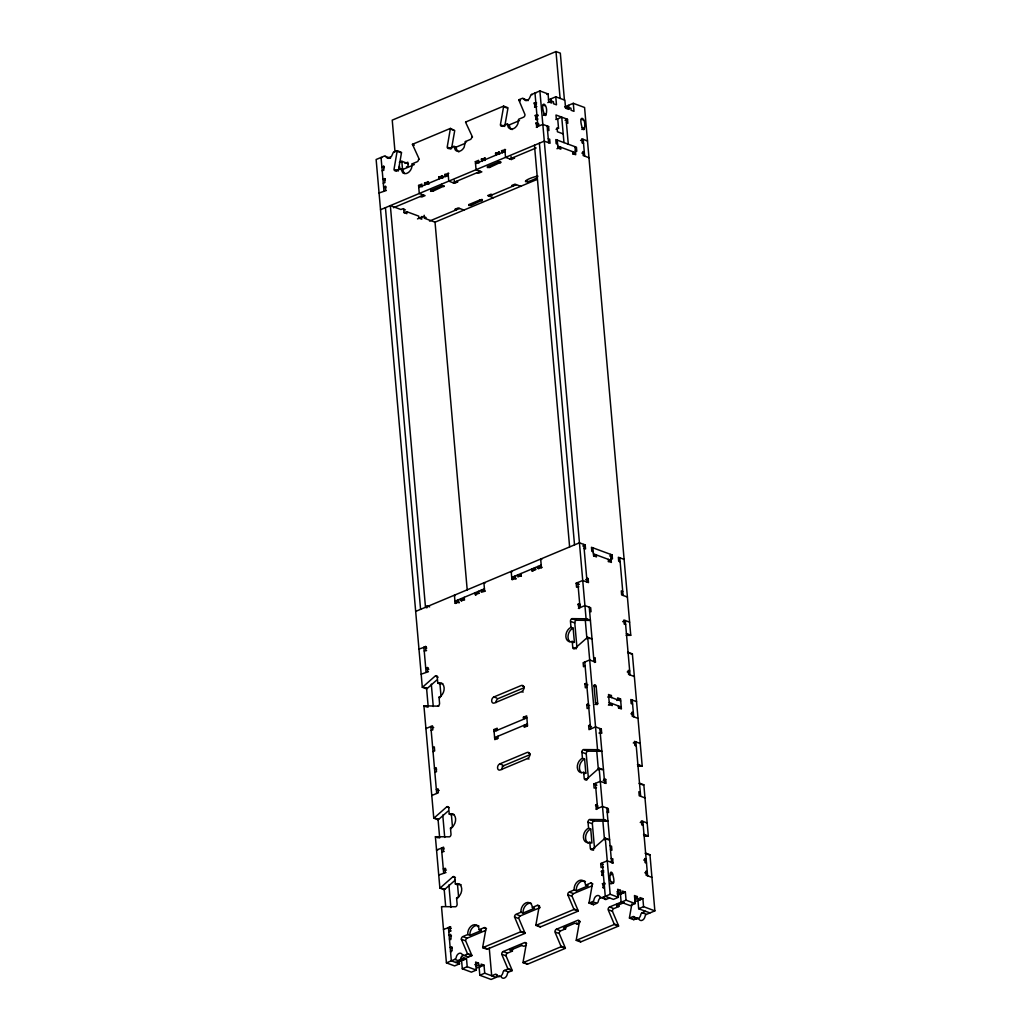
<?xml version="1.0" encoding="UTF-8"?>
<svg xmlns="http://www.w3.org/2000/svg" width="1031" height="1031" viewBox="0 0 1031 1031"><rect width="100%" height="100%" fill="white"/><g stroke="black" fill="none" stroke-linecap="round" stroke-linejoin="round"><path stroke-width="1.5" d="M396.535 170.966L395.814 170.695A2.191 1.559 -69.7 0 1 394.01 169.38L397.219 150.681L393.288 152.42L391.973 155.372A4.382 3.119 -69.7 0 1 388.996 158.246A4.382 3.119 -69.7 0 1 386.161 156.699L384.499 156.003L376.135 159.509L422.31 687.265L426.628 688.863A2.191 1.559 -69.7 0 0 427.092 688.579L436.603 680.202M450.457 148.954L449.013 148.425A2.191 1.559 -69.7 0 1 447.196 147.098L450.418 128.398L412.426 144.314L419.295 159.354M398.327 170.978L401.549 152.433L397.219 150.681M504.984 124.919L507.922 108.332A2.191 1.559 -69.7 0 0 507.935 107.727L503.618 106.116A2.191 1.559 -69.7 0 1 503.592 106.721L500.396 124.815A2.191 1.559 -69.7 0 0 502.213 126.143L502.935 126.413M540.218 907.576L520.346 915.902A2.191 1.559 -69.7 0 0 518.877 918.595L524.908 932.823A2.191 1.559 -69.7 0 1 525.024 933.377L487.032 949.28L482.714 947.682A2.191 1.559 -69.7 0 1 482.727 947.077L485.923 928.983A2.191 1.559 -69.7 0 0 484.106 927.668L479.196 929.717A7.655 5.451 -69.7 0 0 472.855 925.091A7.655 5.451 -69.7 0 0 467.739 934.524L462.829 936.573A2.191 1.559 -69.7 0 0 461.36 939.267L467.391 953.507A2.191 1.559 -69.7 0 1 467.507 954.049L471.824 955.647A2.191 1.559 -69.7 0 0 471.708 955.106L465.69 940.878A2.191 1.559 -69.7 0 1 467.146 938.184L485.601 930.452M591.987 885.9L573.545 893.619A2.191 1.559 -69.7 0 0 572.076 896.313L578.107 910.541A2.191 1.559 -69.7 0 1 578.223 911.095L540.231 927.011L535.901 925.4A2.191 1.559 -69.7 0 1 535.927 924.794L539.123 906.7A2.191 1.559 -69.7 0 0 537.306 905.386L532.396 907.435A7.655 5.451 -69.7 0 0 526.055 902.808A7.655 5.451 -69.7 0 0 520.926 912.242L516.015 914.304A2.191 1.559 -69.7 0 0 514.559 916.997L520.578 931.225A2.191 1.559 -69.7 0 1 520.707 931.766L525.024 933.377M555.632 932.23L559.24 933.558L565.259 947.798A2.191 1.559 -69.7 0 1 565.375 948.34L561.057 946.742A2.191 1.559 -69.7 0 0 560.941 946.187L554.91 931.96A2.191 1.559 -69.7 0 1 556.379 929.266L577.669 920.348A2.191 1.559 -69.7 0 1 579.474 921.675L576.277 939.769A2.191 1.559 -69.7 0 0 576.265 940.362L580.582 941.973L618.574 926.057A2.191 1.559 -69.7 0 0 618.458 925.516L612.427 911.288L608.831 909.948M601.163 897.318A4.382 3.119 -69.7 0 0 598.302 901.287A2.191 1.559 -69.7 0 1 596.885 903.285L593.431 904.728L589.101 903.117A2.191 1.559 -69.7 0 1 589.113 902.525L592.322 884.43A2.191 1.559 -69.7 0 0 590.505 883.103L585.595 885.165A7.655 5.451 -69.7 0 0 579.242 880.526A7.655 5.451 -69.7 0 0 574.125 889.959L569.215 892.021A2.191 1.559 -69.7 0 0 567.759 894.715L573.777 908.942A2.191 1.559 -69.7 0 1 573.893 909.484L578.223 911.095M631.874 903.916L629.477 917.487A2.191 1.559 -69.7 0 0 629.451 918.093L633.781 919.691L637.235 918.247A2.191 1.559 -69.7 0 1 637.725 918.131M422.31 687.265A2.191 1.559 -69.7 0 0 422.774 686.981L435.456 675.808A2.191 1.559 -69.7 0 1 437.26 677.122L437.982 677.393M449.31 807.608L446.9 806.719L434.219 817.892A2.191 1.559 -69.7 0 1 433.767 818.176L423.934 705.9A2.191 1.559 -69.7 0 1 424.411 705.797L438.806 706.196M433.767 818.176L438.085 819.774A2.191 1.559 -69.7 0 0 438.549 819.49L448.06 811.113M455.431 877.536L453.021 876.646L440.34 887.82A2.191 1.559 -69.7 0 1 439.876 888.103L435.391 836.811A2.191 1.559 -69.7 0 1 435.868 836.708L449.542 836.837A2.191 1.559 -69.7 0 0 450.998 834.143L450.483 828.125A7.655 5.451 -69.7 0 0 455.599 818.691A7.655 5.451 -69.7 0 0 449.245 814.065L448.717 808.033A2.191 1.559 -69.7 0 0 446.9 806.719M439.876 888.103L444.206 889.701A2.191 1.559 -69.7 0 0 444.67 889.431L455.238 880.113M584.1 749.821L587.696 751.161L601.369 751.303A2.191 1.559 -69.7 0 0 601.846 751.187L597.529 749.589A2.191 1.559 -69.7 0 1 597.052 749.692L583.378 749.563A2.191 1.559 -69.7 0 0 581.909 752.256L582.438 758.275A7.655 5.451 -69.7 0 0 577.321 767.708A7.655 5.451 -69.7 0 0 583.675 772.335L584.203 778.366A2.191 1.559 -69.7 0 0 586.008 779.681L598.702 768.507A2.191 1.559 -69.7 0 1 599.153 768.224L603.483 769.835M590.209 819.748L593.817 821.088L607.491 821.23A2.191 1.559 -69.7 0 0 607.968 821.114L603.638 819.516A2.191 1.559 -69.7 0 1 603.174 819.619L589.5 819.49A2.191 1.559 -69.7 0 0 588.031 822.184L588.559 828.202A7.655 5.451 -69.7 0 0 583.443 837.636A7.655 5.451 -69.7 0 0 589.784 842.263L590.312 848.294A2.191 1.559 -69.7 0 0 592.129 849.608L604.81 838.435A2.191 1.559 -69.7 0 1 605.274 838.151L609.605 839.762M547.796 102.584L551.482 101.051L551.649 103.048L548.776 101.979L548.067 93.95L539.896 90.921L531.055 94.723L529.741 97.661A4.382 3.119 -69.7 0 1 526.764 100.535A4.382 3.119 -69.7 0 1 523.928 99.002L522.756 98.19L518.812 99.749A2.139 1.521 -69.7 0 0 518.889 100.175L524.959 114.531A2.191 1.559 -69.7 0 1 523.503 117.225L518.58 119.287L517.962 123.591A7.655 5.451 -69.7 0 1 508.438 127.586L507.123 124.081L502.213 126.143M430.726 190.4L430.584 191.315L432.891 191.212L444.271 185.902L441.642 185.838L430.726 190.4L432.891 191.212M487.495 166.622L487.354 167.537L489.661 167.434L501.04 162.125L498.411 162.06L487.495 166.622L489.661 167.434M468.925 204.563L468.77 205.478L471.077 205.375L482.456 200.066L479.84 200.001L468.925 204.563L471.077 205.375M537.795 175.966C519.65 180.683 523.258 185.464 537.409 177.59M564.421 100.02L560.323 53.148L555.993 51.55L392.231 120.137L394.963 151.377M472.482 137.071L465.69 122.457A2.139 1.521 -69.7 0 1 465.625 122.032L503.618 106.116M387.849 158.039L390.311 157.008M546.842 94.465L548.067 93.95M384.228 166.403L381.87 166.829L384.267 167.718M535.244 107.327L534.174 103.036L536.532 102.623M399.358 162.305L401.819 161.274L408.315 163.684M548.389 99.891L555.773 96.811L564.885 100.187L565.581 108.216L568.468 109.286L568.287 107.276L565.839 108.307M382.217 170.85L383.854 170.154L383.506 166.146M534.522 107.056L536.88 106.631M404.938 163.401L407.799 162.202L408.147 166.223L406.51 166.906M395.814 170.695L400.724 168.646L402.837 172.912A7.655 5.451 -69.7 0 0 411.575 168.156L412.194 163.839L417.104 161.79A2.191 1.559 -69.7 0 0 418.573 159.083M449.013 148.425L453.924 146.363L456.089 147.162A7.655 5.451 -69.7 0 0 458.95 151.866M453.924 146.363L455.238 149.869A7.655 5.451 -69.7 0 0 460.277 150.99A7.681 5.464 -69.7 0 0 464.143 147.24L465.393 141.556L470.304 139.507A2.191 1.559 -69.7 0 0 471.76 136.814M399.461 166.236L399.641 168.246L402.889 169.445L413.083 165.179M456.089 147.162L465.007 143.425M507.123 124.081L509.288 124.88L519.469 120.614M385.31 178.788L382.952 179.214L385.117 180.013M536.326 119.712L535.257 115.42L538.337 115.266M543.505 115.382L546.134 114.286C548.853 104.028 539.265 98.254 543.968 113.487A1.637 0.954 67.3 0 0 545.18 115.395A1.637 0.954 67.3 0 0 546.134 114.286L543.968 113.487M564.666 106.902L573.288 103.306L584.577 107.495L630.753 635.238A2.191 1.559 -69.7 0 1 630.276 635.354L626.178 635.315M383.3 183.234L384.937 182.539L384.589 178.531M535.605 119.441L537.963 119.016M385.981 186.495L383.622 186.907L386.032 187.797M536.996 127.406L535.927 123.127L537.563 122.431M379.06 192.99L386.341 190.503M536.275 127.135L542.834 124.39L548.595 126.529L548.943 130.55L547.5 130.022M556.005 119.557L561.74 117.16L563.97 142.6M547.77 126.877L548.595 126.529M565.052 120.331L567.501 119.3L567.849 123.308L566.419 122.779M420.339 196.47L421.782 196.998L425.056 195.632L419.282 193.493L418.586 185.451L421.859 184.085L422.04 186.096M424.759 184.949L424.592 182.938L428.587 181.83M438.961 179.007L438.781 176.997L442.776 175.889M445.676 176.752L444.786 174.484L448.781 173.376M477.108 172.692L478.552 173.221L481.825 171.855L476.064 169.715L475.355 161.674L478.629 160.308L478.809 162.318M482.25 161.442L481.361 159.161L485.356 158.052M495.731 155.23L495.55 153.219L499.545 152.111M502.458 152.975L501.556 150.706L505.551 149.598M556.07 129.3L558.531 128.269L557.771 119.57L556.328 119.042L555.98 115.021L567.501 119.3M418.754 187.462L448.24 175.115M475.536 163.684L505.01 151.338M380.529 209.718L544.291 141.131L550.064 143.27L549.703 139.249L548.26 138.721M393.468 207.721L423.612 195.091M453.086 182.745L480.382 171.314M509.855 158.967L536.159 147.948M581.858 129.481L584.319 128.45C587.051 118.191 577.463 112.431 582.154 127.651A1.637 0.954 67.3 0 0 583.366 129.558A1.637 0.954 67.3 0 0 584.319 128.45L582.154 127.651M448.06 173.105L448.769 181.147L454.529 183.286L457.803 181.907L456.359 181.379M504.829 149.327L505.538 157.369L511.299 159.509L514.572 158.13L513.129 157.601M404.242 212.695L406.704 211.664L418.715 216.123L418.882 218.134L421.769 219.203L421.537 216.523M556.959 148.735L560.632 147.188L560.812 149.199L557.926 148.129L557.217 140.1M580.569 140.461L583.185 139.365L584.641 156.093M417.491 218.907L423.213 216.497L426.099 217.567L424.463 218.263L424.205 215.247M572.656 153.915L575.517 152.717L557.745 146.118M581.845 153.116L584.293 152.085L582.85 151.544L583.211 155.565L588.972 157.704M429.502 221.085L459.646 208.455M489.119 196.109L516.415 184.678M434.902 222.232L536.945 179.497M415.673 611.409L579.435 542.822L585.196 544.961L585.556 548.969L584.113 548.44M582.747 545.979L585.196 544.961M484.428 588.856L454.955 601.202L459.285 602.8M541.211 565.078L511.724 577.424L516.054 579.022M455.29 595.493L454.426 595.171L455.135 603.212L459.13 602.104M464.569 600.016L460.96 598.689L461.141 600.686L464.414 599.32L464.234 597.31M479.144 593.315L475.149 592.735L475.33 594.745L478.603 593.379L478.436 591.369L479.144 591.639M485.33 591.124L481.335 592.232L481.155 590.222L484.286 591.382M512.072 571.715L511.196 571.393L511.904 579.435L515.9 578.327M535.914 569.537L531.932 568.957L532.099 570.968L535.373 569.602L535.205 567.591L535.927 567.862M541.533 567.785L537.924 566.444L538.105 568.455L542.1 567.346M593.856 555.928L596.305 554.91L596.485 556.908L593.598 555.838L592.889 547.809M609.656 555.967L612.118 554.936L612.466 558.957L611.022 558.415M608.329 561.624L611.19 560.426L593.418 553.827M418.96 649.066L426.241 646.592M578.894 586.819L576.535 587.232L576.174 583.224L582.734 580.479L588.495 582.618L588.147 578.597L586.703 578.056M585.685 579.628L588.147 578.597M424.231 651.025L426.589 650.6M428.084 667.676L425.726 668.101L428.844 669.248M579.1 608.586L578.03 604.308L579.667 603.625M421.164 674.171L428.432 671.697M578.378 608.329L584.925 605.584L590.686 607.723L591.047 611.731L589.603 611.203M622.66 621.641L625.276 620.546L630.044 674.944M493.888 696.969L521.183 685.538A3.286 2.333 -69.7 0 1 523.903 687.522A3.286 2.333 -69.7 0 1 521.712 691.569L494.416 703A3.286 2.333 -69.7 0 1 491.697 701.016A3.286 2.333 -69.7 0 1 493.888 696.969L496.774 698.039M425.919 728.569L432.466 725.824L432.827 729.832L431.19 730.528M524.07 687.741L498.218 698.58A3.286 2.333 -69.7 0 0 496.027 702.614M594.281 658.435L595.093 658.1L595.454 662.108L594.629 662.456M585.118 666.052L583.482 666.735L583.134 662.714L589.68 659.969L595.454 662.108M432.685 747.591L434.322 746.908L434.67 750.929L433.033 751.612M586.974 687.136L585.337 687.819L584.977 683.811L586.613 683.115M627.235 671.954L629.683 670.923L628.253 670.395L628.601 674.403L634.361 676.542M497.896 736.237L498.076 738.248L494.79 739.627L493.913 729.587L497.187 728.208L497.367 730.219M523.568 719.238L523.4 717.241L526.673 715.862L527.55 725.901L524.276 727.28L524.096 725.27L526.983 726.34M494.094 731.585L526.841 717.872M527.369 723.891L494.622 737.616L497.496 738.686M588.791 707.897L587.142 708.581L586.794 704.56L588.43 703.877M607.723 697.098L611.409 695.564L611.576 697.562M595.055 704.521L597.671 703.426L596.202 686.685A1.637 0.954 67.3 0 0 594.99 684.777A1.637 0.954 67.3 0 0 594.049 685.886L595.506 702.614A1.637 0.954 67.3 0 0 596.717 704.521A1.637 0.954 67.3 0 0 597.671 703.426L595.506 702.614M434.85 772.361L436.487 771.678L436.139 767.657L434.489 768.353L436.654 769.152M616.847 700.487L620.533 698.941L621.409 708.98L618.523 707.91L618.355 705.913M608.419 705.14L612.105 703.593L612.285 705.604L609.398 704.534L608.522 694.494L611.409 695.564M618.6 708.065L621.216 706.97L609.218 702.523M600.841 733.415L601.666 733.08L601.305 729.059L595.544 726.919L588.997 729.664L588.637 725.644L590.273 724.961M499.751 763.919L527.047 752.488A3.286 2.333 -69.7 0 1 529.766 754.473A3.286 2.333 -69.7 0 1 527.576 758.52L500.28 769.951A3.286 2.333 -69.7 0 1 497.561 767.966A3.286 2.333 -69.7 0 1 499.751 763.919L502.638 764.989M431.783 795.507L438.33 792.775L437.982 788.754L436.345 789.437L439.219 790.506M502.303 766.265L530.23 754.563M630.895 713.8L633.356 712.769L631.913 712.228L632.261 716.249L638.021 718.388M600.493 729.407L601.305 729.059M598.985 733.054L601.666 733.08M633.279 742.99L635.895 741.895L640.651 796.28M443.807 847.43L436.538 849.905L437.621 850.304M596.459 787.658L594.101 788.084L593.753 784.063L600.3 781.318L606.073 783.457L605.712 779.436L604.269 778.908M603.264 780.467L605.712 779.436M444.155 851.451L441.796 851.864L442.518 852.134M445.65 868.514L443.291 868.94L446.423 870.1M596.665 809.438L595.596 805.147L597.233 804.464M438.729 875.01L446.011 872.535M595.944 809.167L602.504 806.422L608.264 808.562L608.612 812.583L607.169 812.041M640.238 822.48L642.854 821.385L647.61 875.783M443.498 929.408L450.766 926.933M603.419 867.161L601.06 867.574L600.712 863.566L607.259 860.821L613.02 862.96L612.672 858.939L611.228 858.398M611.847 859.287L612.672 858.939M451.114 930.941L448.756 931.367L449.477 931.637M612.208 863.295L613.02 862.96M602.452 875.538L601.382 871.259L603.741 870.847M601.73 875.28L603.367 874.584M643.692 860.073L646.153 859.042L644.71 858.514L645.058 862.535L646.501 863.063M610.971 874.816L612.607 874.133A1.637 0.954 67.3 0 0 611.396 872.226A1.637 0.954 67.3 0 0 610.442 873.334C607.71 883.593 617.298 889.353 612.607 874.133L610.442 873.334M467.739 934.524L469.904 935.323L481.361 930.516A7.655 5.451 -69.7 0 0 481.181 929.395M520.926 912.242L523.091 913.041L534.561 908.247L532.396 907.435M574.125 889.959L576.29 890.758L587.747 885.964A7.655 5.451 -69.7 0 0 587.58 884.843M603.535 887.923L602.465 883.644L605.184 883.361M610.713 883.606L613.342 882.51L611.177 881.698M610.906 883.786L613.355 882.755M602.813 887.665L604.45 886.969M644.8 872.793L647.262 871.762L645.818 871.234L646.166 875.255L651.94 877.381M453.021 876.646A2.191 1.559 -69.7 0 1 454.839 877.961L455.367 883.992A7.655 5.451 -69.7 0 1 461.708 888.619A7.655 5.451 -69.7 0 1 456.591 898.053L457.12 904.071A2.191 1.559 -69.7 0 1 455.663 906.765L441.99 906.636A2.191 1.559 -69.7 0 0 441.513 906.752L446.423 962.877L454.787 959.371A2.191 1.559 -69.7 0 0 456.218 957.387A4.382 3.119 -69.7 0 1 459.066 953.417A4.382 3.119 -69.7 0 1 462.391 954.809A2.191 1.559 -69.7 0 0 464.053 955.492L467.507 954.049M482.714 947.682L520.707 931.766M535.901 925.4L573.893 909.484M589.101 903.117L592.554 901.674A2.191 1.559 -69.7 0 0 593.985 899.689A4.382 3.119 -69.7 0 1 596.833 895.72A4.382 3.119 -69.7 0 1 600.158 897.099A2.191 1.559 -69.7 0 0 601.82 897.795L610.184 894.289L618.355 897.318L617.646 889.289L620.533 890.359L620.714 892.369L622.647 893.078L622.479 891.08L625.353 892.15L626.062 900.179L635.173 903.556L634.465 895.527L637.351 896.596L637.519 898.594L640.161 899.573L639.993 897.576L642.867 898.645L643.576 906.674L654.865 910.863L649.955 854.725L645.625 853.127A2.191 1.559 -69.7 0 0 645.174 853.397M616.847 891.892L620.533 890.359M459.401 959.925L461.862 958.894L463.795 959.616L463.628 957.606L466.502 958.675L467.211 966.704L476.322 970.094L475.613 962.052L478.5 963.122L478.668 965.132L481.309 966.111L481.142 964.101L484.016 965.171L484.725 973.2L496.014 977.388M617.028 893.903L620.714 892.369M455.663 962.426L459.117 960.982A2.191 1.559 -69.7 0 0 460.535 958.998A4.382 3.119 -69.7 0 1 463.396 955.028M464.775 955.763L468.37 957.103L471.824 955.647M602.542 898.065L606.138 899.393L609.592 897.949M458.885 961.678L463.795 959.616M617.737 895.14L622.647 893.078M466.502 958.675L461.592 960.737L462.3 968.766L471.399 972.143L476.322 970.094M625.353 892.15L620.443 894.199L621.152 902.241L630.25 905.618L635.173 903.556M459.156 959.835L459.504 963.856L454.594 965.905L446.423 962.877M618.355 897.318L613.445 899.38L605.274 896.351L602.349 862.87M502.432 954.513L506.041 955.84L512.072 970.068A2.191 1.559 -69.7 0 1 512.188 970.622L507.858 969.011A2.191 1.559 -69.7 0 0 507.742 968.47L501.71 954.242A2.191 1.559 -69.7 0 1 503.18 951.549L524.47 942.63A2.191 1.559 -69.7 0 1 526.274 943.945L523.078 962.039A2.191 1.559 -69.7 0 0 523.065 962.645L527.382 964.256L565.375 948.34M618.574 926.057L614.257 924.459A2.191 1.559 -69.7 0 0 614.128 923.905L608.11 909.677A2.191 1.559 -69.7 0 1 609.566 906.984L622.337 901.635M462.3 968.766L467.211 966.704M621.152 902.241L626.062 900.179M474.814 964.668L478.5 963.122M634.89 897.614L637.351 896.596M510.242 948.971A7.655 5.451 -69.7 0 0 510.255 950.286L521.712 945.491L523.877 946.29L526.338 945.259M616.628 904.406A7.655 5.451 -69.7 0 0 616.641 905.733L624.283 902.525M476.219 966.163L478.668 965.132M512.587 948.34A7.655 5.451 -69.7 0 0 512.42 951.085L507.497 953.147A2.191 1.559 -69.7 0 0 506.041 955.84M565.787 926.057A7.655 5.451 -69.7 0 0 565.607 928.815L560.696 930.864A2.191 1.559 -69.7 0 0 559.24 933.558M565.607 928.815L563.454 928.003L574.911 923.209L577.076 924.008L579.525 922.977M618.987 903.775A7.655 5.451 -69.7 0 0 618.806 906.533L613.896 908.582A2.191 1.559 -69.7 0 0 612.427 911.288M635.07 899.625L637.519 898.594M476.399 968.173L481.309 966.111M635.251 901.635L640.161 899.573M484.016 965.171L479.106 967.233L479.815 975.262L491.104 979.45L499.468 975.945M642.867 898.645L637.957 900.694L638.666 908.736L649.955 912.912M479.815 975.262L484.725 973.2M638.666 908.736L643.576 906.674M489.248 947.889L491.684 975.79L495.138 974.347A2.191 1.559 -69.7 0 1 496.8 975.03A4.382 3.119 -69.7 0 0 500.125 976.421A4.382 3.119 -69.7 0 0 502.986 972.452A2.191 1.559 -69.7 0 1 504.404 970.467L507.858 969.011M523.065 962.645L561.057 946.742M576.265 940.362L614.257 924.459M629.451 918.093L632.905 916.636A2.191 1.559 -69.7 0 1 634.568 917.332A4.382 3.119 -69.7 0 0 637.893 918.724A4.382 3.119 -69.7 0 0 640.741 914.742A2.191 1.559 -69.7 0 1 642.171 912.757L645.625 911.314M512.188 970.622L508.734 972.065A2.191 1.559 -69.7 0 0 507.304 974.05A4.382 3.119 -69.7 0 1 504.455 978.019A4.382 3.119 -69.7 0 1 501.13 976.641M654.865 910.863L646.501 914.368A2.191 1.559 -69.7 0 0 645.071 916.353A4.382 3.119 -69.7 0 1 640.264 920.374M526.596 99.904L528.259 100.6M570.994 627.364L573.146 628.163L574.383 642.223L572.218 641.424A7.655 5.451 -69.7 0 1 565.877 636.797A7.655 5.451 -69.7 0 1 570.994 627.364L570.465 621.345A2.191 1.559 -69.7 0 1 571.921 618.639L585.595 618.78A2.191 1.559 -69.7 0 0 586.072 618.664L590.402 620.275A2.191 1.559 -69.7 0 1 589.925 620.391L576.252 620.25A2.191 1.559 -69.7 0 0 574.783 622.943L576.935 647.52M637.622 766.226L641.733 766.265A2.191 1.559 -69.7 0 0 642.21 766.149L632.377 653.886L628.059 652.275A2.191 1.559 -69.7 0 0 627.595 652.559L631.204 653.899M644.427 836.154L647.842 836.193A2.191 1.559 -69.7 0 0 648.319 836.077L643.834 784.797L639.516 783.199A2.191 1.559 -69.7 0 0 639.052 783.47M535.708 93.241L534.986 92.983L537.911 126.452M551.482 101.051L553.415 101.76L553.595 103.77L556.482 104.84L555.773 96.811M568.287 107.276L570.929 108.255L571.11 110.265L573.996 111.335L573.288 103.306M531.532 94.427L532.254 94.697M543.234 105.11L545.399 105.909M581.432 119.274L583.585 120.086M522.988 98.576L525.398 99.466M534.174 103.036L536.571 103.925M518.812 99.749L520.255 100.291M519.65 100.561L520.371 100.832M535.257 115.42L537.654 116.31M503.592 106.721L507.2 108.062M558.531 128.269L557.088 127.741L557.436 131.762L563.21 133.901M587.502 140.963L581.742 138.824L582.09 142.845L583.533 143.373M535.927 123.127L539.045 124.274M557.578 144.121L556.134 143.58L555.786 139.572L576.445 147.227L576.793 151.248L575.35 150.706M501.118 125.086L504.726 126.426M465.625 122.032L466.334 122.302M450.418 128.398L454.723 130.602L451.526 148.696L447.918 147.369M450.392 129.004L454.001 130.344M501.556 150.706L505.164 152.034M499.726 154.122L498.824 151.841M465.393 141.556L466.476 141.969M495.55 153.219L498.669 154.379M498.411 162.06L500.576 162.859M536.61 176.224L537.692 176.623M481.361 159.161L484.957 160.501M475.355 161.674L478.964 163.014M525.694 180.786L527.859 181.598M412.426 144.314L413.869 144.843M413.263 145.126L413.985 145.397M520.732 186.276L514.972 184.149L511.698 185.516L513.142 186.044M397.206 151.286L400.801 152.627M393.765 152.124L394.486 152.395M444.786 174.484L448.395 175.811M412.194 163.839L414.359 164.638M492.393 194.743L490.949 194.202L487.676 195.581L493.437 197.707M385.22 156.274L390.491 158.297M442.956 177.899L442.054 175.631M438.781 176.997L442.389 178.337M381.766 157.717L381.045 157.459L383.983 190.928M443.807 186.637L441.642 185.838L441.513 184.33M479.84 200.001L482.005 200.8L481.864 199.292M394.718 169.651L397.605 170.721M429.115 183.982L428.033 183.582L427.865 181.572M424.592 182.938L427.71 184.098M418.586 185.451L422.182 186.791M463.963 210.053L458.202 207.927L454.929 209.293L456.359 209.821M405.441 209.912L402.567 208.842L400.917 209.525L390.349 205.607L425.494 607.298L426.937 607.826L426.757 605.816L429.643 606.885M424.463 218.263L435.03 222.181L467.236 590.248M612.118 554.936L591.459 547.281L591.807 551.289L593.25 551.83M624.116 559.382L618.355 557.243L618.703 561.264L620.147 561.805M541.765 559.446L540.682 559.047L541.378 567.089M622.737 591.42L621.293 590.892L621.641 594.913L627.415 597.039M538.105 568.455L538.826 568.725M576.174 583.224L579.306 584.371M532.099 570.968L532.821 571.238M521.338 576.239L517.73 574.911L517.91 576.909L521.183 575.543L521.003 573.532M515.719 576.316L514.997 576.045L515.178 578.056M629.606 622.144L623.845 620.018L624.193 624.026L625.637 624.567M511.904 579.435L512.626 579.693M578.03 604.308L580.427 605.197M626.423 633.64L630.753 635.238M586.317 619.051L589.925 620.391M626.668 634.013L630.276 635.354M484.982 583.224L483.913 582.824L484.609 590.866M571.921 618.639L575.53 619.979M571.187 621.603L574.783 622.943M475.33 594.745L476.051 595.016M572.218 641.424L572.746 647.442A2.191 1.559 -69.7 0 0 574.563 648.77L587.245 637.596A2.191 1.559 -69.7 0 1 587.709 637.313L592.026 638.924M587.966 637.867L590.119 638.666M461.141 600.686L461.862 600.957M458.95 600.094L458.228 599.823L458.408 601.833M455.135 603.212L455.857 603.47M572.746 647.442L576.355 648.783M593.663 657.559L595.093 658.1M594.049 685.886L596.202 686.685M636.565 701.647L630.792 699.508L631.152 703.529L632.583 704.057M584.977 683.811L587.863 684.88M620.533 698.941L617.646 697.871L617.827 699.881M608.69 696.492L620.701 700.951M586.794 704.56L589.68 705.629M426.757 648.074L423.883 647.004L426.074 672.109M522.627 686.079L524.07 686.607M521.712 691.569L523.155 692.097M640.225 743.493L634.452 741.353L634.812 745.374L636.243 745.903M588.637 725.644L591.523 726.713M436.177 676.065L437.608 676.607M437.26 677.122L437.788 683.153L439.953 683.953A7.655 5.451 -69.7 0 1 442.763 683.656M523.4 717.241L526.274 718.311M637.88 764.551L642.21 766.149M597.052 749.692L600.648 751.032M637.403 764.667L641.011 765.994M422.774 686.981L426.37 688.321M437.788 683.153A7.655 5.451 -69.7 0 1 444.142 687.78A7.655 5.451 -69.7 0 1 439.026 697.214L440.108 697.613M581.909 752.256L585.518 753.584M582.438 758.275L584.603 759.074L585.827 773.134A7.655 5.451 -69.7 0 1 583.933 773.534M493.913 729.587L496.8 730.644M599.411 768.778L601.82 769.667M639.774 783.74L643.37 785.081A2.191 1.559 -69.7 0 1 643.834 784.797M425.133 706.055L427.543 706.944M423.934 705.9L426.099 706.712M640.303 792.272L638.859 791.731L639.22 795.752L644.981 797.891M583.675 772.335L585.827 773.134M528.491 753.03L529.921 753.558M584.925 778.624L587.322 779.526M586.008 779.681L586.729 779.952M527.576 758.52L529.019 759.048M593.753 784.063L596.872 785.222M433.716 727.577L430.829 726.507L436.693 793.458M647.172 822.996L641.411 820.856L641.759 824.864L643.202 825.406M595.596 805.147L597.993 806.036M644.001 834.479L648.319 836.077M603.174 819.619L606.769 820.96M643.524 834.595L647.12 835.922M588.031 822.184L591.639 823.511M588.559 828.202L590.724 829.014L591.949 843.062L589.784 842.263M606.975 839.234L608.419 839.775M645.883 853.668L649.491 855.008A2.191 1.559 -69.7 0 1 649.955 854.725M610.12 845.678L611.563 846.219L611.911 850.24L610.468 849.699M591.034 848.552L593.444 849.454M592.129 849.608L593.572 850.15M600.712 863.566L603.109 864.455M449.245 814.065L451.41 814.864A7.655 5.451 -69.7 0 1 454.207 814.567M601.382 871.259L603.779 872.149M434.94 818.163L438.549 819.49M602.465 883.644L604.862 884.534M450.483 828.125L451.552 828.524M590.505 883.103L592.902 883.992M585.595 885.165L587.747 885.964M642.171 912.757L645.78 914.097M435.868 836.708L438.755 837.778M435.391 836.811L437.556 837.623M616.641 905.733L618.806 906.533M569.937 892.292L573.545 893.619M609.566 906.984L613.174 908.324M592.554 901.674L596.163 903.014M633.627 916.907L636.037 917.796M636.514 917.977L637.235 918.247M589.113 902.525L591.523 903.414M592 903.581L592.722 903.852M630.92 918.015L632.351 918.557M444.335 848.913L441.448 847.843L443.652 872.961M567.759 894.715L571.354 896.055M574.499 909.213L578.107 910.541M614.128 923.905L617.737 925.245M537.306 905.386L539.716 906.275M578.378 920.619L579.822 921.147M579.474 921.675L580.195 921.933M455.367 883.992L457.532 884.791A7.655 5.451 -69.7 0 1 461.179 884.804M516.737 914.561L520.346 915.902M556.379 929.266L559.975 930.606M441.062 888.091L444.67 889.431M514.559 916.997L518.155 918.325M535.927 924.794L538.801 925.864M576.999 940.027L580.608 941.367A2.191 1.559 -69.7 0 0 580.582 941.973M456.591 898.053L457.674 898.452M521.299 931.496L524.908 932.823M560.941 946.187L564.537 947.528M484.106 927.668L486.516 928.557M525.191 942.901L526.635 943.429M479.196 929.717L481.361 930.516M451.294 928.416L448.408 927.346L451.333 960.828L459.504 963.856M510.255 950.286L512.42 951.085M463.538 936.844L467.146 938.184M503.18 951.549L506.775 952.876M482.727 947.077L486.336 948.417M523.8 962.31L525.243 962.851M526.686 963.379L527.408 963.65A2.191 1.559 -69.7 0 0 527.382 964.256M461.36 939.267L464.968 940.607M451.488 935.942L449.078 935.053L450.715 934.357L451.062 938.378L449.426 939.061L450.869 939.602M468.113 953.765L471.708 955.106M507.742 968.47L511.35 969.81M452.325 948.236L450.16 947.437L451.797 946.742L452.158 950.762L450.508 951.445L451.23 951.716M504.404 970.467L508.012 971.795M454.787 959.371L458.395 960.712M495.859 974.604L497.303 975.146M619.786 557.784L623.085 595.441M632.235 700.049L633.704 716.777M574.989 146.686L575.71 154.727L572.824 153.658L572.643 151.647M610.661 554.394L611.37 562.436L608.496 561.367L608.316 559.356M566.058 118.758L568.287 144.198M555.993 51.55L560.104 98.409M550.838 98.86L551.095 101.541M547.152 126.001L548.621 142.742M583.765 544.42L587.051 582.077M589.255 607.182L594.011 661.58M599.862 728.53L604.63 782.916M606.821 808.02L611.576 862.419M539.896 90.921L586.072 618.664M587.709 637.313L597.529 749.589M599.153 768.224L603.638 819.516M605.274 838.151L610.184 894.289M585.247 619.657L586.923 638.833M596.704 750.581L598.38 769.77M602.826 820.508L604.501 839.737M539.381 143.193L574.525 544.871M577.824 582.528L580.015 607.633M584.77 662.031L590.634 728.981M595.39 783.38L597.58 808.484M534.47 145.242L569.615 546.933M588.392 778.431L586.239 753.854A2.191 1.559 -69.7 0 1 587.696 751.161M594.526 848.59L592.361 823.782A2.191 1.559 -69.7 0 1 593.817 821.088M511.041 156.493L511.299 159.509M533.955 568.261L534.084 569.769M484.634 157.795L484.815 159.805M454.271 180.27L454.529 183.286M406.704 211.664L406.871 213.675L403.997 212.605L403.637 208.597M401.819 161.274L402.515 169.316M439.953 683.953L441.049 696.453M451.41 814.864L452.506 827.365M457.532 884.791L458.615 897.292M439.026 697.214L439.554 703.232A2.191 1.559 -69.7 0 1 438.085 705.926M461.682 956.884L461.862 958.894M431.306 684.133L433.265 706.506M442.763 815.057L444.722 837.443M448.885 884.985L450.843 907.409M385.259 186.224L385.62 190.245M425.519 646.321L425.867 650.342M427.362 667.405L427.71 671.426M443.085 847.16L443.446 851.181M444.928 868.257L445.289 872.265M450.044 926.663L450.392 930.684M385.439 207.669L420.584 609.347M426.538 687.78L428.213 706.97M437.995 818.717L439.67 837.907M444.116 888.645L445.65 906.262M633.781 919.691A2.191 1.559 -69.7 0 1 633.794 919.085M639.452 919.807A4.382 3.119 -69.7 0 1 638.898 918.943M576.87 922.771A7.655 5.451 -69.7 0 1 577.076 924.008M521.634 944.86A7.655 5.451 -69.7 0 1 521.712 945.491M631.926 654.17A2.191 1.559 -69.7 0 1 632.377 653.886M574.383 642.223A7.655 5.451 -69.7 0 1 572.489 642.622M569.963 641.72A7.655 5.451 -69.7 0 1 568.274 634.568A7.655 5.451 -69.7 0 1 573.146 628.163M540.231 927.011A2.191 1.559 -69.7 0 1 540.244 926.405M593.431 904.728A2.191 1.559 -69.7 0 1 593.444 904.123M603.109 897.266A4.382 3.119 -69.7 0 1 603.934 897.833M606.138 899.393A2.191 1.559 -69.7 0 1 604.475 898.71M468.37 957.103A2.191 1.559 -69.7 0 1 466.721 956.407M487.032 949.28A2.191 1.559 -69.7 0 1 487.044 948.688M576.29 890.758A7.655 5.451 -69.7 0 1 579.151 882.884A7.655 5.451 -69.7 0 1 585.453 881.569M523.091 913.041A7.655 5.451 -69.7 0 1 525.552 905.605A7.655 5.451 -69.7 0 1 531.442 903.44M469.904 935.323A7.655 5.451 -69.7 0 1 472.765 927.449A7.655 5.451 -69.7 0 1 479.054 926.122M588.301 843.062A7.655 5.451 -69.7 0 1 585.711 836.025A7.655 5.451 -69.7 0 1 590.724 829.014M581.42 772.631A7.655 5.451 -69.7 0 1 579.718 765.479A7.655 5.451 -69.7 0 1 584.603 759.074M501.878 769.564A3.286 2.333 -69.7 0 1 504.069 765.518M404.345 173.118A7.655 5.451 -69.7 0 1 402.889 169.445M512.149 129.584A7.655 5.451 -69.7 0 1 509.288 124.88M568.725 109.376L568.377 105.368L568.712 109.376"/></g></svg>
